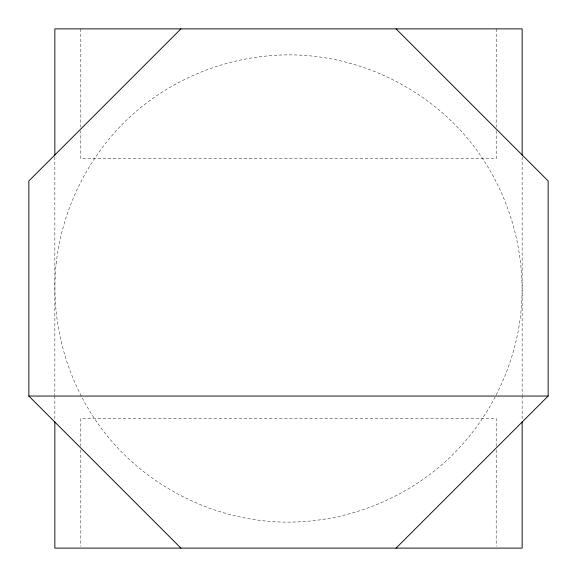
<?xml version="1.0" encoding="UTF-8"?>
<svg xmlns="http://www.w3.org/2000/svg" width="577" height="577" viewBox="0 0 577 577"><rect width="100%" height="100%" fill="white"/><g stroke="black" fill="none" stroke-linecap="round" stroke-linejoin="round"><path stroke-width="0.43" stroke-dasharray="2.88 2.16" d="M522.149 156.894L522.149 394.87M522.149 395.772L522.149 420.106M496.191 28.886L496.191 127.142M496.191 130.748L496.191 158.697L80.809 158.697L80.809 130.748M496.191 446.252L496.191 418.303L80.809 418.303L80.809 446.252M496.191 449.858L496.191 546.311M80.809 28.886L80.809 127.142M80.809 449.858L80.809 546.311M54.851 156.894L54.851 394.87M54.851 395.772L54.851 420.106M56.431 261.374C49.139 324.541 68.706 389.922 109.515 438.686C150.453 487.341 211.442 517.966 274.912 521.759C338.396 525.358 402.53 502.019 448.841 458.455C488.315 420.921 514.042 369.698 520.569 315.626C527.861 252.459 508.294 187.078 467.485 138.314C426.547 89.659 365.558 59.034 302.088 55.241C238.604 51.641 174.47 74.981 128.159 118.545C88.685 156.078 62.958 207.302 56.431 261.374"/><path stroke-width="0.87" d="M180.947 28.85L28.85 180.947L28.85 396.053L180.947 548.15M396.053 548.15L548.15 396.053L548.15 180.947L396.053 28.85M28.85 396.053L548.15 396.053M522.149 155.09L522.149 28.886L54.851 28.886L54.851 155.09M522.149 421.91L522.149 548.114L54.851 548.114L54.851 421.91"/></g></svg>
